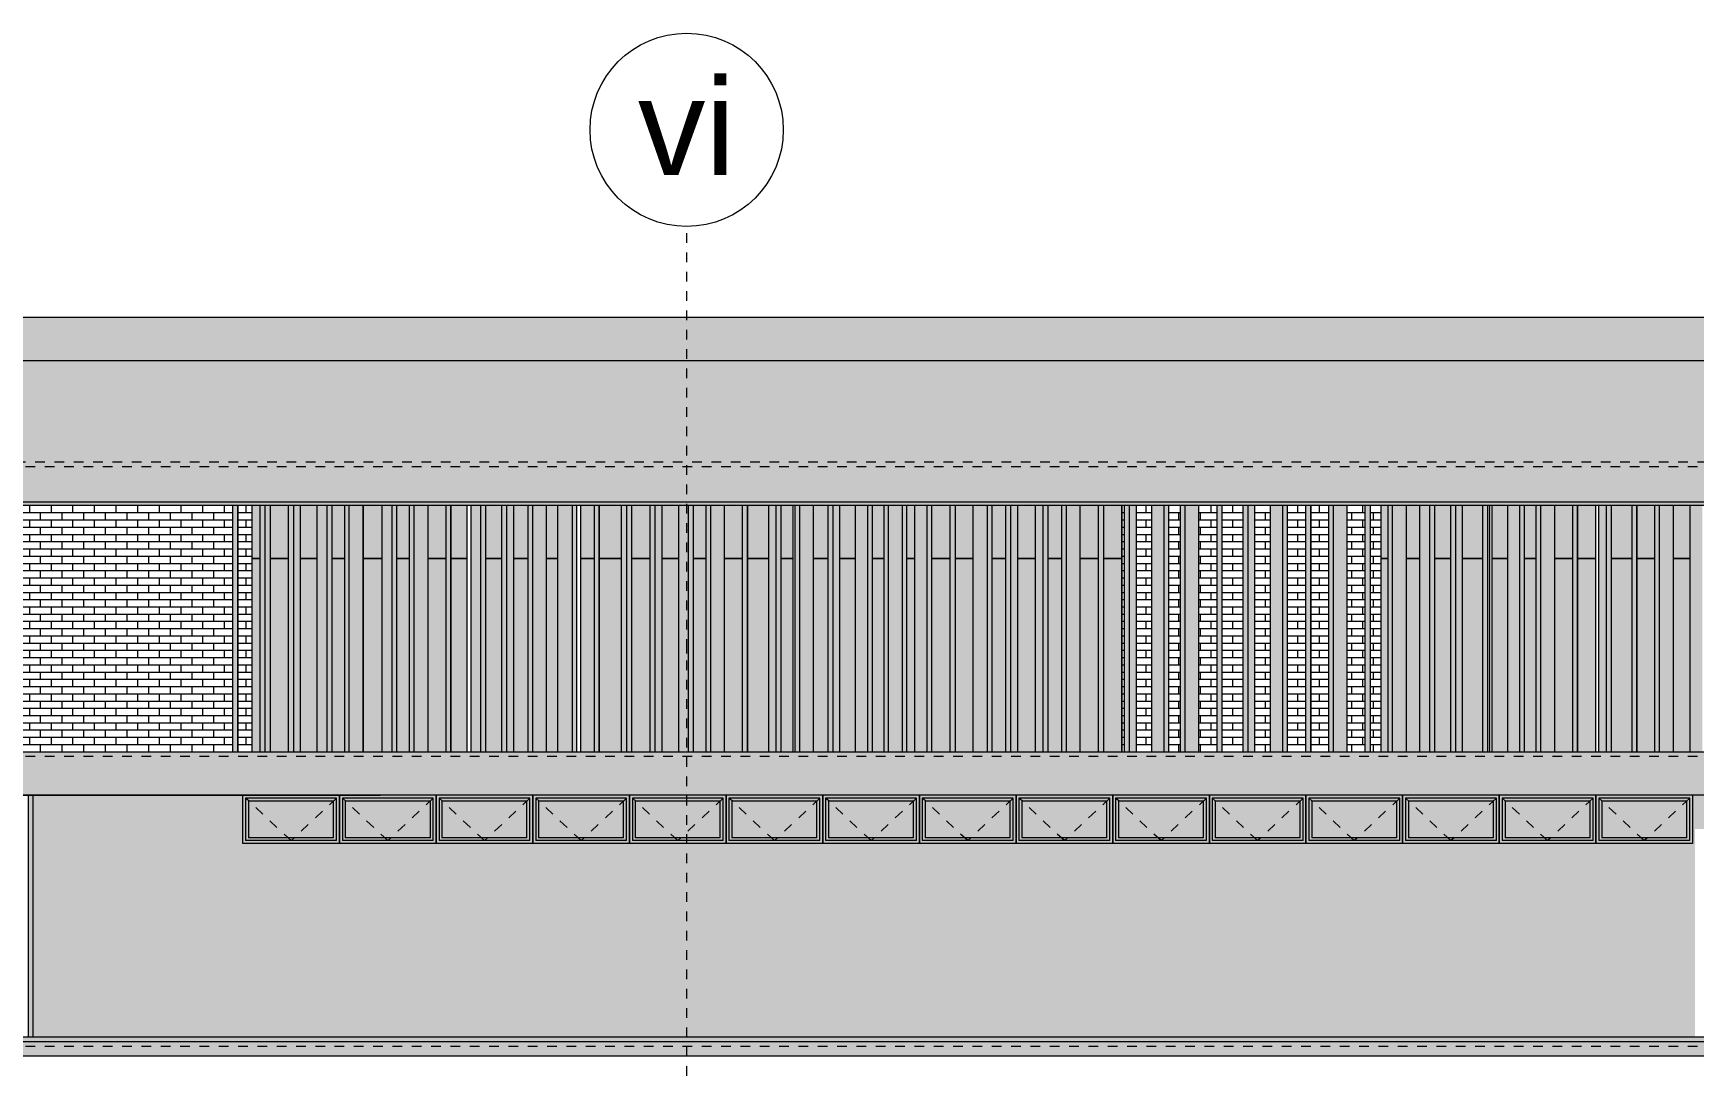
# Model space of a CAD drawing. Header units: metres. Extents: x 40 to 358, y -13 to 19.
# Drawn here: x 230.4 to 247.58, y -2.35 to 8.44 of the extents above; entities that cross this region are included whole.
import ezdxf

# ---------------------------------------------------------------- set-up
doc = ezdxf.new("R2010")
doc.units = ezdxf.units.M
for name, pattern in [('Eje', [0.015, 0.003, -0.003, 0.006, -0.003]), ('LineaDiscontinua-1_5mm', [0.003, 0.0015, -0.0015]), ('LíneaDeRejilla', [0.021, 0.012, -0.003, 0.003, -0.003])]:
    doc.linetypes.add(name, pattern=pattern)
for name, color, linetype, lineweight in [('A-DETL-3', 151, 'Continuous', 5), ('A-MURO', 113, 'Continuous', 9), ('A-MURO-ACHU', 111, 'Continuous', 9), ('A-PISO', 51, 'Continuous', 9), ('A-PISO-ACHU', 8, 'Continuous', 9), ('A-TEXT-NIVL', 51, 'Continuous', 5), ('A-VENT', 1, 'Continuous', 5), ('A-VENT-CORT', 52, 'Continuous', 5), ('A-VENT-CORT-MARC', 51, 'Continuous', 5), ('S-REJI', 1, 'Continuous', 5), ('S-REJI-IDEN', 1, 'Continuous', 5)]:
    doc.layers.add(name, color=color, linetype=linetype, lineweight=lineweight)
doc.styles.add('Arial_1', font='arial.ttf', dxfattribs={"height": 1})
pattern_1 = [(0, (244.26944, 1), (0, 0.075), []), (90, (244.26944, 1), (-0.112, 0.075), [0.075, -0.075])]

# ---------------------------------------------------------------- blocks, each defined once
blk = doc.blocks.new('Panel de sistema - Vidrio-10-1532749-Fachada Occidental-Via local')
at = {"layer": 'A-VENT-CORT'}
h = blk.add_hatch(color=256, dxfattribs=at)
h.paths.add_polyline_path([(-43.381, 1), (-43.3, 1), (-43.3, 3), (-43.381, 3), (-43.381, 2.598)], flags=0)
h.paths.add_polyline_path([(-42.558, 1), (-42.422, 1), (-42.422, 3), (-42.558, 3), (-42.558, 2.598)], flags=0)
h.paths.add_polyline_path([(-42.88, 1), (-42.71, 1), (-42.71, 3), (-42.88, 3), (-42.88, 2.598)], flags=0)
h.paths.add_polyline_path([(-43.195, 1), (-43.002, 1), (-43.002, 3), (-43.195, 3), (-43.195, 2.598)], flags=0)
for p, q in [((-43.3, 3), (-43.381, 3)), ((-43.002, 3), (-43.195, 3)), ((-42.71, 3), (-42.88, 3)), ((-42.422, 3), (-42.558, 3))]:
    blk.add_line(p, q, dxfattribs=at)
blk = doc.blocks.new('Panel de sistema - Vidrio-10-1532750-Fachada Occidental-Via local')
at = {"layer": 'A-VENT-CORT'}
h = blk.add_hatch(color=256, dxfattribs=at)
h.paths.add_polyline_path([(-42.231, 1), (-42.038, 1), (-42.038, 3), (-42.231, 3), (-42.231, 2.598)], flags=0)
h.paths.add_polyline_path([(-41.886, 1), (-41.75, 1), (-41.75, 3), (-41.886, 3), (-41.886, 2.598)], flags=0)
h.paths.add_polyline_path([(-41.56, 1), (-41.373, 1), (-41.373, 3), (-41.56, 3), (-41.56, 2.598)], flags=0)
h.paths.add_polyline_path([(-41.323, 1), (-41.156, 1), (-41.156, 3), (-41.323, 3), (-41.323, 2.598)], flags=0)
for p, q in [((-42.038, 3), (-42.231, 3)), ((-42.231, 3), (-42.231, 1)), ((-41.75, 3), (-41.886, 3)), ((-41.373, 3), (-41.56, 3)), ((-41.156, 3), (-41.323, 3)), ((-41.156, 1), (-41.156, 3))]:
    blk.add_line(p, q, dxfattribs=at)
blk = doc.blocks.new('Panel de sistema - Vidrio-10-V778-Fachada Occidental-Via local')
at = {"layer": 'A-VENT-CORT'}
h = blk.add_hatch(color=256, dxfattribs=at)
h.paths.add_polyline_path([(-40.796, 1), (-40.796, 3), (-40.965, 3), (-40.965, 1)], flags=0)
h.paths.add_polyline_path([(-40.674, 1), (-40.523, 1), (-40.523, 3), (-40.674, 3), (-40.674, 2.598)], flags=0)
h.paths.add_polyline_path([(-40.333, 1), (-40.219, 1), (-40.219, 3), (-40.333, 3), (-40.333, 2.598)], flags=0)
for p, q in [((-40.796, 3), (-40.965, 3)), ((-40.523, 3), (-40.674, 3)), ((-40.219, 3), (-40.333, 3))]:
    blk.add_line(p, q, dxfattribs=at)
blk = doc.blocks.new('Panel de sistema - Vidrio-10-V779-Fachada Occidental-Via local')
at = {"layer": 'A-VENT-CORT'}
h = blk.add_hatch(color=256, dxfattribs=at)
h.paths.add_polyline_path([(-39.981, 1), (-39.84, 1), (-39.84, 3), (-39.981, 3), (-39.981, 2.598)], flags=0)
h.paths.add_polyline_path([(-39.14, 1), (-38.971, 1), (-38.971, 3), (-39.14, 3), (-39.14, 2.598)], flags=0)
h.paths.add_polyline_path([(-39.262, 1), (-39.262, 3), (-39.455, 3), (-39.455, 1)], flags=0)
h.paths.add_polyline_path([(-39.79, 1), (-39.56, 1), (-39.56, 3), (-39.79, 3), (-39.79, 2.598)], flags=0)
for p, q in [((-39.84, 3), (-39.981, 3)), ((-39.981, 3), (-39.981, 1)), ((-39.56, 3), (-39.79, 3)), ((-39.262, 3), (-39.455, 3)), ((-38.971, 3), (-39.14, 3))]:
    blk.add_line(p, q, dxfattribs=at)
blk = doc.blocks.new('Panel de sistema - Vidrio-10-V780-Fachada Occidental-Via local')
at = {"layer": 'A-VENT-CORT'}
h = blk.add_hatch(color=256, dxfattribs=at)
h.paths.add_polyline_path([(-38.818, 1), (-38.683, 1), (-38.683, 3), (-38.818, 3), (-38.818, 2.598)], flags=0)
h.paths.add_polyline_path([(-38.492, 1), (-38.306, 1), (-38.306, 3), (-38.492, 3), (-38.492, 2.598)], flags=0)
h.paths.add_polyline_path([(-38.256, 1), (-38.039, 1), (-38.039, 3), (-38.256, 3), (-38.256, 2.598)], flags=0)
h.paths.add_polyline_path([(-37.909, 1), (-37.781, 1), (-37.781, 3), (-37.909, 3), (-37.909, 2.598)], flags=0)
for p, q in [((-38.683, 3), (-38.818, 3)), ((-38.306, 3), (-38.492, 3)), ((-38.039, 3), (-38.256, 3)), ((-37.781, 3), (-37.909, 3)), ((-37.781, 1), (-37.781, 3))]:
    blk.add_line(p, q, dxfattribs=at)
blk = doc.blocks.new('Panel de sistema - Vidrio-10-V781-Fachada Occidental-Via local')
at = {"layer": 'A-VENT-CORT'}
h = blk.add_hatch(color=256, dxfattribs=at)
h.paths.add_polyline_path([(-37.572, 1), (-37.422, 1), (-37.422, 3), (-37.572, 3), (-37.572, 2.598)], flags=0)
h.paths.add_polyline_path([(-37.141, 1), (-37.141, 3), (-37.299, 3), (-37.299, 1)], flags=0)
h.paths.add_polyline_path([(-36.966, 1), (-36.842, 1), (-36.842, 3), (-36.966, 3), (-36.966, 2.598)], flags=0)
for p, q in [((-37.422, 3), (-37.572, 3)), ((-37.141, 3), (-37.299, 3)), ((-36.842, 3), (-36.966, 3))]:
    blk.add_line(p, q, dxfattribs=at)
blk = doc.blocks.new('Panel de sistema - Vidrio-10-V782-Fachada Occidental-Via local')
at = {"layer": 'A-VENT-CORT'}
h = blk.add_hatch(color=256, dxfattribs=at)
h.paths.add_polyline_path([(-36.606, 1), (-36.528, 1), (-36.528, 3), (-36.606, 3), (-36.606, 2.598)], flags=0)
h.paths.add_polyline_path([(-36.352, 1), (-36.16, 1), (-36.16, 3), (-36.352, 3), (-36.352, 2.598)], flags=0)
h.paths.add_polyline_path([(-35.581, 1), (-35.581, 3), (-35.728, 3), (-35.728, 1)], flags=0)
h.paths.add_polyline_path([(-36.106, 1), (-35.925, 1), (-35.925, 3), (-36.106, 3), (-36.106, 2.598)], flags=0)
for p, q in [((-36.528, 3), (-36.606, 3)), ((-36.16, 3), (-36.352, 3)), ((-35.925, 3), (-36.106, 3)), ((-35.581, 3), (-35.728, 3))]:
    blk.add_line(p, q, dxfattribs=at)
blk = doc.blocks.new('Panel de sistema - Vidrio-10-1633376-Fachada Occidental-Via local')
at = {"layer": 'A-VENT-CORT'}
h = blk.add_hatch(color=256, dxfattribs=at)
h.paths.add_polyline_path([(-35.278, 1), (-35.278, 3), (-35.459, 3), (-35.459, 1)], flags=0)
h.paths.add_polyline_path([(-34.573, 1), (-34.381, 1), (-34.381, 3), (-34.573, 3), (-34.573, 2.598)], flags=0)
h.paths.add_polyline_path([(-34.626, 1), (-34.626, 3), (-34.811, 3), (-34.811, 1)], flags=0)
h.paths.add_polyline_path([(-35.148, 1), (-35.001, 1), (-35.001, 3), (-35.148, 3), (-35.148, 2.598)], flags=0)
for p, q in [((-35.278, 3), (-35.459, 3)), ((-35.001, 3), (-35.148, 3)), ((-34.626, 3), (-34.811, 3)), ((-34.381, 3), (-34.573, 3)), ((-34.381, 1), (-34.381, 3))]:
    blk.add_line(p, q, dxfattribs=at)
blk = doc.blocks.new('Panel de sistema - Vidrio-10-1532752-Fachada Occidental-Via local')
at = {"layer": 'A-VENT-CORT'}
h = blk.add_hatch(color=256, dxfattribs=at)
h.paths.add_polyline_path([(-42.88, 3), (-42.71, 3), (-42.71, 3.55), (-42.88, 3.55)], flags=0)
h.paths.add_polyline_path([(-42.422, 3), (-42.422, 3.55), (-42.558, 3.55), (-42.558, 3)], flags=0)
h.paths.add_polyline_path([(-43.3, 3), (-43.3, 3.55), (-43.381, 3.55), (-43.381, 3)], flags=0)
h.paths.add_polyline_path([(-43.195, 3), (-43.002, 3), (-43.002, 3.55), (-43.195, 3.55)], flags=0)
for p, q in [((-43.381, 3), (-43.3, 3)), ((-43.195, 3), (-43.002, 3)), ((-42.88, 3), (-42.71, 3)), ((-42.558, 3), (-42.422, 3))]:
    blk.add_line(p, q, dxfattribs=at)
blk = doc.blocks.new('Panel de sistema - Vidrio-10-1532753-Fachada Occidental-Via local')
at = {"layer": 'A-VENT-CORT'}
h = blk.add_hatch(color=256, dxfattribs=at)
h.paths.add_polyline_path([(-41.56, 3), (-41.373, 3), (-41.373, 3.55), (-41.56, 3.55)], flags=0)
h.paths.add_polyline_path([(-42.038, 3), (-42.038, 3.55), (-42.231, 3.55), (-42.231, 3)], flags=0)
h.paths.add_polyline_path([(-41.156, 3), (-41.156, 3.55), (-41.323, 3.55), (-41.323, 3)], flags=0)
h.paths.add_polyline_path([(-41.886, 3), (-41.75, 3), (-41.75, 3.55), (-41.886, 3.55)], flags=0)
for p, q in [((-42.231, 3.55), (-42.231, 3)), ((-41.156, 3), (-41.156, 3.55)), ((-42.231, 3), (-42.038, 3)), ((-41.886, 3), (-41.75, 3)), ((-41.56, 3), (-41.373, 3)), ((-41.323, 3), (-41.156, 3))]:
    blk.add_line(p, q, dxfattribs=at)
blk = doc.blocks.new('Panel de sistema - Vidrio-10-V783-Fachada Occidental-Via local')
at = {"layer": 'A-VENT-CORT'}
h = blk.add_hatch(color=256, dxfattribs=at)
h.paths.add_polyline_path([(-40.674, 3), (-40.523, 3), (-40.523, 3.55), (-40.674, 3.55)], flags=0)
h.paths.add_polyline_path([(-40.796, 3), (-40.796, 3.55), (-40.965, 3.55), (-40.965, 3)], flags=0)
h.paths.add_polyline_path([(-40.219, 3), (-40.219, 3.55), (-40.333, 3.55), (-40.333, 3)], flags=0)
for p, q in [((-40.965, 3), (-40.796, 3)), ((-40.674, 3), (-40.523, 3)), ((-40.333, 3), (-40.219, 3))]:
    blk.add_line(p, q, dxfattribs=at)
blk = doc.blocks.new('Panel de sistema - Vidrio-10-V784-Fachada Occidental-Via local')
at = {"layer": 'A-VENT-CORT'}
h = blk.add_hatch(color=256, dxfattribs=at)
h.paths.add_polyline_path([(-39.981, 3), (-39.84, 3), (-39.84, 3.55), (-39.981, 3.55)], flags=0)
h.paths.add_polyline_path([(-39.79, 3), (-39.56, 3), (-39.56, 3.55), (-39.79, 3.55)], flags=0)
h.paths.add_polyline_path([(-38.971, 3), (-38.971, 3.55), (-39.14, 3.55), (-39.14, 3)], flags=0)
h.paths.add_polyline_path([(-39.262, 3), (-39.262, 3.55), (-39.455, 3.55), (-39.455, 3)], flags=0)
for p, q in [((-39.981, 3.55), (-39.981, 3)), ((-39.981, 3), (-39.84, 3)), ((-39.79, 3), (-39.56, 3)), ((-39.455, 3), (-39.262, 3)), ((-39.14, 3), (-38.971, 3))]:
    blk.add_line(p, q, dxfattribs=at)
blk = doc.blocks.new('Panel de sistema - Vidrio-10-V785-Fachada Occidental-Via local')
at = {"layer": 'A-VENT-CORT'}
h = blk.add_hatch(color=256, dxfattribs=at)
h.paths.add_polyline_path([(-38.818, 3), (-38.683, 3), (-38.683, 3.55), (-38.818, 3.55)], flags=0)
h.paths.add_polyline_path([(-38.492, 3), (-38.306, 3), (-38.306, 3.55), (-38.492, 3.55)], flags=0)
h.paths.add_polyline_path([(-37.781, 3), (-37.781, 3.55), (-37.909, 3.55), (-37.909, 3)], flags=0)
h.paths.add_polyline_path([(-38.256, 3), (-38.039, 3), (-38.039, 3.55), (-38.256, 3.55)], flags=0)
for p, q in [((-37.781, 3), (-37.781, 3.55)), ((-38.818, 3), (-38.683, 3)), ((-38.492, 3), (-38.306, 3)), ((-38.256, 3), (-38.039, 3)), ((-37.909, 3), (-37.781, 3))]:
    blk.add_line(p, q, dxfattribs=at)
blk = doc.blocks.new('Panel de sistema - Vidrio-10-V786-Fachada Occidental-Via local')
at = {"layer": 'A-VENT-CORT'}
h = blk.add_hatch(color=256, dxfattribs=at)
h.paths.add_polyline_path([(-37.141, 3), (-37.141, 3.55), (-37.299, 3.55), (-37.299, 3)], flags=0)
h.paths.add_polyline_path([(-36.842, 3), (-36.842, 3.55), (-36.966, 3.55), (-36.966, 3)], flags=0)
h.paths.add_polyline_path([(-37.422, 3), (-37.422, 3.55), (-37.572, 3.55), (-37.572, 3)], flags=0)
for p, q in [((-37.572, 3), (-37.422, 3)), ((-37.299, 3), (-37.141, 3)), ((-36.966, 3), (-36.842, 3))]:
    blk.add_line(p, q, dxfattribs=at)
blk = doc.blocks.new('Panel de sistema - Vidrio-10-V787-Fachada Occidental-Via local')
at = {"layer": 'A-VENT-CORT'}
h = blk.add_hatch(color=256, dxfattribs=at)
h.paths.add_polyline_path([(-35.581, 3), (-35.581, 3.55), (-35.728, 3.55), (-35.728, 3)], flags=0)
h.paths.add_polyline_path([(-36.606, 3), (-36.528, 3), (-36.528, 3.55), (-36.606, 3.55)], flags=0)
h.paths.add_polyline_path([(-36.352, 3), (-36.16, 3), (-36.16, 3.55), (-36.352, 3.55)], flags=0)
h.paths.add_polyline_path([(-36.106, 3), (-35.925, 3), (-35.925, 3.55), (-36.106, 3.55)], flags=0)
for p, q in [((-36.606, 3), (-36.528, 3)), ((-36.352, 3), (-36.16, 3)), ((-36.106, 3), (-35.925, 3)), ((-35.728, 3), (-35.581, 3))]:
    blk.add_line(p, q, dxfattribs=at)
blk = doc.blocks.new('Panel de sistema - Vidrio-10-1633377-Fachada Occidental-Via local')
at = {"layer": 'A-VENT-CORT'}
h = blk.add_hatch(color=256, dxfattribs=at)
h.paths.add_polyline_path([(-35.278, 3), (-35.278, 3.55), (-35.459, 3.55), (-35.459, 3)], flags=0)
h.paths.add_polyline_path([(-35.148, 3), (-35.001, 3), (-35.001, 3.55), (-35.148, 3.55)], flags=0)
h.paths.add_polyline_path([(-34.381, 3), (-34.381, 3.55), (-34.573, 3.55), (-34.573, 3)], flags=0)
h.paths.add_polyline_path([(-34.626, 3), (-34.626, 3.55), (-34.811, 3.55), (-34.811, 3)], flags=0)
for p, q in [((-34.381, 3), (-34.381, 3.55)), ((-35.459, 3), (-35.278, 3)), ((-35.148, 3), (-35.001, 3)), ((-34.811, 3), (-34.626, 3)), ((-34.573, 3), (-34.381, 3))]:
    blk.add_line(p, q, dxfattribs=at)
blk = doc.blocks.new('Montante rectangular - 50x150-1351317-Fachada Occidental-Via local')
at = {"layer": 'A-VENT-CORT-MARC'}
blk.add_hatch(color=256, dxfattribs=at).paths.add_polyline_path([(-36.606, 3), (-36.606, 3.55), (-36.652, 3.55), (-36.652, 3)], flags=0)
blk.add_line((-36.606, 3), (-36.606, 3.55), dxfattribs=at)
blk = doc.blocks.new('Montante rectangular - 50x150-1351318-Fachada Occidental-Via local')
at = {"layer": 'A-VENT-CORT-MARC'}
blk.add_hatch(color=256, dxfattribs=at).paths.add_polyline_path([(-36.606, 1), (-36.606, 3), (-36.652, 3), (-36.652, 1)], flags=0)
blk.add_line((-36.606, 1), (-36.606, 3), dxfattribs=at)
blk = doc.blocks.new('Montante rectangular - 50x150-1633851-Fachada Occidental-Via local')
at = {"layer": 'A-VENT-CORT-MARC'}
blk.add_hatch(color=256, dxfattribs=at).paths.add_polyline_path([(-45.645, -1.95), (-45.645, 0), (-45.695, 0), (-45.695, -1.95)], flags=0)
for p, q in [((-45.695, -1.95), (-45.695, 0)), ((-45.645, -1.95), (-45.645, 0))]:
    blk.add_line(p, q, dxfattribs=at)
blk = doc.blocks.new('Montante rectangular - 50x150-1633852-Fachada Occidental-Via local')
at = {"layer": 'A-VENT-CORT-MARC'}
blk.add_hatch(color=256, dxfattribs=at).paths.add_polyline_path([(-45.645, 0), (-45.645, 0.55), (-45.695, 0.55), (-45.695, 0)], flags=0)
for p, q in [((-45.695, 0), (-45.695, 0.55)), ((-45.645, 0), (-45.645, 0.55))]:
    blk.add_line(p, q, dxfattribs=at)
blk = doc.blocks.new('muro inclinado1 - muro inclinado-1370344-Fachada Occidental-Via local')
at = {"layer": 'A-MURO'}
blk.add_hatch(color=256, dxfattribs=at).paths.add_polyline_path([(-27.22, 3.582), (-27.032, 3.582), (-27.032, 5.05), (-78.528, 5.05), (-78.528, 3.582), (-29.685, 3.582)], flags=0)
for p, q in [((-78.528, 5.05), (-27.032, 5.05)), ((-27.032, 3.582), (-78.528, 3.582))]:
    blk.add_line(p, q, dxfattribs=at)
blk = doc.blocks.new('Panel de sistema - Vidrio-10-V804-Fachada Occidental-Via local')
at = {"layer": 'A-VENT-CORT'}
h = blk.add_hatch(color=256, dxfattribs=at)
h.paths.add_polyline_path([(-31.702, 1), (-31.627, 1), (-31.627, 3), (-31.702, 3), (-31.702, 2.598)], flags=0)
h.paths.add_polyline_path([(-31.437, 1), (-31.301, 1), (-31.301, 3), (-31.437, 3), (-31.437, 2.598)], flags=0)
h.paths.add_polyline_path([(-30.979, 1), (-30.979, 3), (-31.148, 3), (-31.148, 1)], flags=0)
h.paths.add_polyline_path([(-30.857, 1), (-30.648, 1), (-30.648, 3), (-30.857, 3), (-30.857, 2.598)], flags=0)
for p, q in [((-31.627, 3), (-31.702, 3)), ((-31.301, 3), (-31.437, 3)), ((-30.979, 3), (-31.148, 3)), ((-30.648, 3), (-30.857, 3))]:
    blk.add_line(p, q, dxfattribs=at)
blk = doc.blocks.new('Panel de sistema - Vidrio-10-V805-Fachada Occidental-Via local')
at = {"layer": 'A-VENT-CORT'}
h = blk.add_hatch(color=256, dxfattribs=at)
h.paths.add_polyline_path([(-30.552, 1), (-30.392, 1), (-30.392, 3), (-30.552, 3), (-30.552, 2.598)], flags=0)
h.paths.add_polyline_path([(-30.217, 1), (-30.093, 1), (-30.093, 3), (-30.217, 3), (-30.217, 2.598)], flags=0)
h.paths.add_polyline_path([(-29.903, 1), (-29.716, 1), (-29.716, 3), (-29.903, 3), (-29.903, 2.598)], flags=0)
h.paths.add_polyline_path([(-29.666, 1), (-29.477, 1), (-29.477, 3), (-29.666, 3), (-29.666, 2.598)], flags=0)
for p, q in [((-30.392, 3), (-30.552, 3)), ((-30.552, 3), (-30.552, 1)), ((-30.093, 3), (-30.217, 3)), ((-29.716, 3), (-29.903, 3)), ((-29.477, 3), (-29.666, 3)), ((-29.477, 1), (-29.477, 3))]:
    blk.add_line(p, q, dxfattribs=at)
blk = doc.blocks.new('Panel de sistema - Vidrio-10-V806-Fachada Occidental-Via local')
at = {"layer": 'A-VENT-CORT'}
h = blk.add_hatch(color=256, dxfattribs=at)
h.paths.add_polyline_path([(-29.32, 1), (-29.103, 1), (-29.103, 3), (-29.32, 3), (-29.32, 2.598)], flags=0)
h.paths.add_polyline_path([(-28.676, 1), (-28.506, 1), (-28.506, 3), (-28.676, 3), (-28.676, 2.598)], flags=0)
h.paths.add_polyline_path([(-28.866, 1), (-28.866, 3), (-29.052, 3), (-29.052, 1)], flags=0)
for p, q in [((-29.103, 3), (-29.32, 3)), ((-28.866, 3), (-29.053, 3)), ((-28.506, 3), (-28.676, 3))]:
    blk.add_line(p, q, dxfattribs=at)
blk = doc.blocks.new('Panel de sistema - Vidrio-10-V808-Fachada Occidental-Via local')
at = {"layer": 'A-VENT-CORT'}
h = blk.add_hatch(color=256, dxfattribs=at)
h.paths.add_polyline_path([(-30.979, 3), (-30.979, 3.55), (-31.148, 3.55), (-31.148, 3)], flags=0)
h.paths.add_polyline_path([(-30.648, 3), (-30.648, 3.55), (-30.857, 3.55), (-30.857, 3)], flags=0)
h.paths.add_polyline_path([(-31.627, 3), (-31.627, 3.55), (-31.702, 3.55), (-31.702, 3)], flags=0)
h.paths.add_polyline_path([(-31.437, 3), (-31.301, 3), (-31.301, 3.55), (-31.437, 3.55)], flags=0)
for p, q in [((-31.702, 3), (-31.627, 3)), ((-31.437, 3), (-31.301, 3)), ((-31.148, 3), (-30.979, 3)), ((-30.857, 3), (-30.648, 3))]:
    blk.add_line(p, q, dxfattribs=at)
blk = doc.blocks.new('Panel de sistema - Vidrio-10-V809-Fachada Occidental-Via local')
at = {"layer": 'A-VENT-CORT'}
h = blk.add_hatch(color=256, dxfattribs=at)
h.paths.add_polyline_path([(-29.666, 3), (-29.477, 3), (-29.477, 3.55), (-29.666, 3.55)], flags=0)
h.paths.add_polyline_path([(-30.392, 3), (-30.392, 3.55), (-30.552, 3.55), (-30.552, 3)], flags=0)
h.paths.add_polyline_path([(-30.217, 3), (-30.093, 3), (-30.093, 3.55), (-30.217, 3.55)], flags=0)
h.paths.add_polyline_path([(-29.903, 3), (-29.716, 3), (-29.716, 3.55), (-29.903, 3.55)], flags=0)
for p, q in [((-30.552, 3.55), (-30.552, 3)), ((-29.477, 3), (-29.477, 3.55)), ((-30.552, 3), (-30.392, 3)), ((-30.217, 3), (-30.093, 3)), ((-29.903, 3), (-29.716, 3)), ((-29.666, 3), (-29.477, 3))]:
    blk.add_line(p, q, dxfattribs=at)
blk = doc.blocks.new('Panel de sistema - Vidrio-10-V810-Fachada Occidental-Via local')
at = {"layer": 'A-VENT-CORT'}
h = blk.add_hatch(color=256, dxfattribs=at)
h.paths.add_polyline_path([(-29.32, 3), (-29.103, 3), (-29.103, 3.55), (-29.32, 3.55)], flags=0)
h.paths.add_polyline_path([(-29.052, 3), (-28.866, 3), (-28.866, 3.55), (-29.052, 3.55)], flags=0)
h.paths.add_polyline_path([(-28.506, 3), (-28.506, 3.55), (-28.676, 3.55), (-28.676, 3)], flags=0)
for p, q in [((-29.32, 3), (-29.103, 3)), ((-29.053, 3), (-28.866, 3)), ((-28.676, 3), (-28.506, 3))]:
    blk.add_line(p, q, dxfattribs=at)
blk = doc.blocks.new('Ventana-1Cuerpo-Proyectante - 1000x500-1741206-Fachada Occidental-Via local')
at = {"layer": 'A-VENT'}
h = blk.add_hatch(color=256, dxfattribs=at)
h.paths.add_polyline_path([(-23.582, 0.05), (-22.582, 0.05), (-22.582, 0.55), (-23.582, 0.55), (-23.582, 0.195)], flags=0)
h.paths.add_polyline_path([(-23.521, 0.08), (-23.552, 0.08), (-23.552, 0.52), (-22.612, 0.52), (-22.612, 0.08)], flags=0)
h = blk.add_hatch(color=256, dxfattribs=at)
h.paths.add_polyline_path([(-23.521, 0.08), (-22.612, 0.08), (-22.612, 0.52), (-23.552, 0.52), (-23.552, 0.08)], flags=0)
h.paths.add_polyline_path([(-23.521, 0.11), (-23.522, 0.11), (-23.521, 0.49), (-22.642, 0.49), (-22.642, 0.11)], flags=0)
blk.add_hatch(color=256, dxfattribs=at).paths.add_polyline_path([(-22.642, 0.11), (-22.642, 0.49), (-23.522, 0.49), (-23.521, 0.11), (-23.022, 0.11)], flags=0)
for p, q in [((-23.582, 0.05), (-23.582, 0.55)), ((-23.552, 0.52), (-23.552, 0.08)), ((-22.612, 0.52), (-23.552, 0.52)), ((-22.612, 0.08), (-22.612, 0.52)), ((-23.522, 0.49), (-23.522, 0.11)), ((-22.642, 0.49), (-23.522, 0.49)), ((-22.642, 0.11), (-22.642, 0.49)), ((-22.612, 0.08), (-23.552, 0.08)), ((-22.642, 0.11), (-23.522, 0.11))]:
    blk.add_line(p, q, dxfattribs=at)
at = {"layer": 'A-VENT', "linetype": 'LineaDiscontinua-1_5mm'}
for p, q in [((-23.082, 0.08), (-23.552, 0.52)), ((-22.612, 0.52), (-23.082, 0.08))]:
    blk.add_line(p, q, dxfattribs=at)
blk = doc.blocks.new('Ventana-1Cuerpo-Proyectante - 1000x500-V824-Fachada Occidental-Via local')
at = {"layer": 'A-VENT'}
h = blk.add_hatch(color=256, dxfattribs=at)
h.paths.add_polyline_path([(-24.582, 0.05), (-23.582, 0.05), (-23.582, 0.55), (-24.582, 0.55), (-24.582, 0.195)], flags=0)
h.paths.add_polyline_path([(-23.612, 0.08), (-24.552, 0.08), (-24.552, 0.52), (-23.612, 0.52), (-23.612, 0.195)], flags=0)
h = blk.add_hatch(color=256, dxfattribs=at)
h.paths.add_polyline_path([(-23.642, 0.11), (-24.522, 0.11), (-24.522, 0.49), (-23.642, 0.49), (-23.642, 0.195)], flags=0)
h.paths.add_polyline_path([(-24.052, 0.08), (-23.612, 0.08), (-23.612, 0.52), (-24.552, 0.52), (-24.552, 0.08)], flags=0)
blk.add_hatch(color=256, dxfattribs=at).paths.add_polyline_path([(-24.022, 0.11), (-23.642, 0.11), (-23.642, 0.49), (-24.522, 0.49), (-24.522, 0.11)], flags=0)
for p, q in [((-24.582, 0.05), (-24.582, 0.55)), ((-24.552, 0.52), (-24.552, 0.08)), ((-23.612, 0.52), (-24.552, 0.52)), ((-23.612, 0.08), (-23.612, 0.52)), ((-23.582, 0.55), (-23.582, 0.05)), ((-24.522, 0.49), (-24.522, 0.11)), ((-23.642, 0.49), (-24.522, 0.49)), ((-23.642, 0.11), (-23.642, 0.49)), ((-23.612, 0.08), (-24.552, 0.08)), ((-23.642, 0.11), (-24.522, 0.11))]:
    blk.add_line(p, q, dxfattribs=at)
at = {"layer": 'A-VENT', "linetype": 'LineaDiscontinua-1_5mm'}
for p, q in [((-24.082, 0.08), (-24.552, 0.52)), ((-23.612, 0.52), (-24.082, 0.08))]:
    blk.add_line(p, q, dxfattribs=at)
blk = doc.blocks.new('Ventana-1Cuerpo-Proyectante - 1000x500-V826-Fachada Occidental-Via local')
at = {"layer": 'A-VENT'}
h = blk.add_hatch(color=256, dxfattribs=at)
h.paths.add_polyline_path([(-42.477, 0.05), (-42.477, 0.55), (-43.477, 0.55), (-43.477, 0.05)], flags=0)
h.paths.add_polyline_path([(-43.447, 0.08), (-43.447, 0.52), (-42.507, 0.52), (-42.507, 0.08)], flags=0)
h = blk.add_hatch(color=256, dxfattribs=at)
h.paths.add_polyline_path([(-42.537, 0.11), (-43.417, 0.11), (-43.417, 0.49), (-42.537, 0.49)], flags=0)
h.paths.add_polyline_path([(-42.947, 0.08), (-42.507, 0.08), (-42.507, 0.52), (-43.447, 0.52), (-43.447, 0.08)], flags=0)
blk.add_hatch(color=256, dxfattribs=at).paths.add_polyline_path([(-43.037, 0.11), (-42.537, 0.11), (-42.537, 0.49), (-43.417, 0.49), (-43.417, 0.11)], flags=0)
at = {"layer": 'A-VENT', "linetype": 'LineaDiscontinua-1_5mm'}
for p, q in [((-42.977, 0.08), (-43.447, 0.52)), ((-42.507, 0.52), (-42.977, 0.08))]:
    blk.add_line(p, q, dxfattribs=at)
at = {"layer": 'A-VENT'}
for p, q in [((-43.447, 0.52), (-43.447, 0.08)), ((-42.507, 0.52), (-43.447, 0.52)), ((-42.507, 0.08), (-42.507, 0.52)), ((-42.477, 0.55), (-42.477, 0.05)), ((-43.417, 0.49), (-43.417, 0.11)), ((-42.537, 0.49), (-43.417, 0.49)), ((-42.537, 0.11), (-42.537, 0.49)), ((-42.507, 0.08), (-43.447, 0.08)), ((-42.537, 0.11), (-43.417, 0.11))]:
    blk.add_line(p, q, dxfattribs=at)
blk = doc.blocks.new('Grid - 4mm-563819-Fachada Occidental-Via local')
at = {"layer": 'S-REJI-IDEN'}
blk.add_circle((-38.884, 7.438), 1, dxfattribs=at)

msp = doc.modelspace()

# ---------------------------------------------------------------- hatches: boundary and pattern name
at = {"layer": 'A-MURO-ACHU', "lineweight": 5}
h = msp.add_hatch(dxfattribs=at)
h.set_pattern_fill('FP_11', color=256, style=0, pattern_type=2)
h.set_pattern_definition([(0, (227.34044, 1), (0, 0.075), []), (90, (227.34044, 1), (-0.112, 0.075), [0.075, -0.075])])
h.paths.add_polyline_path([(232.666, 1), (232.666, 3.55), (232.517, 3.55), (232.517, 1)], flags=0)
h.paths.add_polyline_path([(229.102, 1), (232.467, 1), (232.467, 3.55), (227.281, 3.55), (227.281, 1)], flags=0)
at = {"layer": 'A-MURO-ACHU'}
for points in [[(232.467, 1), (232.517, 1), (232.517, 3.55), (232.467, 3.55), (232.467, 2.598)], [(232.746, 1), (232.802, 1), (232.802, 3.55), (232.746, 3.55), (232.746, 2.598)], [(232.851, 1), (232.851, 3.55), (232.802, 3.55), (232.802, 1)], [(233.044, 1), (233.093, 1), (233.093, 3.55), (233.044, 3.55), (233.044, 2.598)], [(233.167, 1), (233.167, 3.55), (233.093, 3.55), (233.093, 1)], [(233.336, 1), (233.442, 1), (233.442, 3.55), (233.336, 3.55), (233.336, 2.598)], [(233.442, 1), (233.489, 1), (233.489, 3.55), (233.442, 3.55), (233.442, 2.598)], [(233.624, 1), (233.668, 1), (233.668, 3.55), (233.624, 3.55), (233.624, 2.598)], [(233.668, 1), (233.814, 1), (233.814, 3.55), (233.668, 3.55), (233.668, 2.598)], [(234.114, 1), (234.114, 3.55), (234.008, 3.55), (234.008, 1), (234.033, 1)], [(234.161, 1), (234.161, 3.55), (234.114, 3.55), (234.114, 1)], [(234.34, 1), (234.34, 3.55), (234.296, 3.55), (234.296, 1)], [(234.486, 1), (234.486, 3.55), (234.34, 3.55), (234.34, 1)], [(234.723, 1), (234.723, 3.55), (234.673, 3.55), (234.673, 1)], [(235.034, 1), (235.034, 3.55), (234.928, 3.55), (234.928, 1)], [(235.081, 1), (235.081, 3.55), (235.034, 3.55), (235.034, 1)], [(235.299, 1), (235.299, 3.55), (235.25, 3.55), (235.25, 1)], [(235.373, 1), (235.373, 3.55), (235.299, 3.55), (235.299, 1)], [(235.567, 1), (235.567, 3.55), (235.523, 3.55), (235.523, 1)], [(235.713, 1), (235.713, 3.55), (235.567, 3.55), (235.567, 1)], [(235.98, 1), (235.98, 3.55), (235.827, 3.55), (235.827, 1)], [(236.023, 1), (236.023, 3.55), (235.98, 3.55), (235.98, 1)], [(236.257, 1), (236.257, 3.55), (236.207, 3.55), (236.207, 1)], [(236.542, 1), (236.542, 3.55), (236.486, 3.55), (236.486, 1), (236.499, 1)], [(236.591, 1), (236.591, 3.55), (236.542, 3.55), (236.542, 1)], [(236.833, 1), (236.833, 3.55), (236.784, 3.55), (236.784, 1)], [(236.907, 1), (236.907, 3.55), (236.833, 3.55), (236.833, 1)], [(237.182, 1), (237.182, 3.55), (237.076, 3.55), (237.076, 1)], [(237.229, 1), (237.229, 3.55), (237.182, 3.55), (237.182, 1)], [(237.407, 1), (237.407, 3.55), (237.364, 3.55), (237.364, 1)], [(237.554, 1), (237.554, 3.55), (237.407, 3.55), (237.407, 1)], [(237.791, 1), (237.791, 3.55), (237.741, 3.55), (237.741, 1)], [(238.089, 1), (238.089, 3.55), (238.008, 3.55), (238.008, 1)], [(238.137, 1), (238.137, 3.55), (238.089, 3.55), (238.089, 1)], [(238.328, 1), (238.328, 3.55), (238.284, 3.55), (238.284, 1)], [(238.474, 1), (238.474, 3.55), (238.328, 3.55), (238.328, 1)], [(238.673, 1), (238.673, 3.55), (238.625, 3.55), (238.625, 1)], [(238.747, 1), (238.747, 3.55), (238.673, 3.55), (238.673, 1)], [(239.035, 1), (239.035, 3.55), (238.905, 3.55), (238.905, 1), (238.964, 1)], [(239.08, 1), (239.08, 3.55), (239.035, 3.55), (239.035, 1)], [(239.248, 1), (239.248, 3.55), (239.204, 3.55), (239.204, 1)], [(239.395, 1), (239.395, 3.55), (239.248, 3.55), (239.248, 1)], [(239.649, 1), (239.649, 3.55), (239.519, 3.55), (239.519, 1)], [(239.694, 1), (239.694, 3.55), (239.649, 3.55), (239.649, 1)], [(239.89, 1), (239.89, 3.55), (239.886, 3.55), (239.886, 1)], [(239.94, 1), (239.94, 3.55), (239.89, 3.55), (239.89, 1)], [(240.275, 1), (240.275, 3.55), (240.122, 3.55), (240.122, 1)], [(240.318, 1), (240.318, 3.55), (240.275, 3.55), (240.275, 1)], [(240.514, 1), (240.514, 3.55), (240.465, 3.55), (240.465, 1)], [(240.588, 1), (240.588, 3.55), (240.514, 3.55), (240.514, 1)], [(240.85, 1), (240.85, 3.55), (240.769, 3.55), (240.769, 1)], [(240.898, 1), (240.898, 3.55), (240.85, 3.55), (240.85, 1)], [(241.089, 1), (241.089, 3.55), (241.045, 3.55), (241.045, 1)], [(241.235, 1), (241.235, 3.55), (241.089, 3.55), (241.089, 1)], [(241.424, 1), (241.424, 3.55), (241.42, 3.55), (241.42, 1)], [(241.474, 1), (241.474, 3.55), (241.424, 3.55), (241.424, 1), (241.43, 1)], [(241.741, 1), (241.741, 3.55), (241.693, 3.55), (241.693, 1)], [(241.815, 1), (241.815, 3.55), (241.741, 3.55), (241.741, 1)], [(242.103, 1), (242.103, 3.55), (241.973, 3.55), (241.973, 1)], [(242.148, 1), (242.148, 3.55), (242.103, 3.55), (242.103, 1)], [(242.316, 1), (242.316, 3.55), (242.272, 3.55), (242.272, 1)], [(242.463, 1), (242.463, 3.55), (242.316, 3.55), (242.316, 1)], [(242.651, 1), (242.651, 3.55), (242.647, 3.55), (242.647, 1)], [(242.701, 1), (242.701, 3.55), (242.651, 3.55), (242.651, 1)], [(242.968, 1), (242.968, 3.55), (242.92, 3.55), (242.92, 1)], [(243.042, 1), (243.042, 3.55), (242.968, 3.55), (242.968, 1)], [(243.33, 1), (243.33, 3.55), (243.2, 3.55), (243.2, 1)], [(243.375, 1), (243.375, 3.55), (243.33, 3.55), (243.33, 1)], [(243.619, 1), (243.619, 3.55), (243.569, 3.55), (243.569, 1)], [(243.85, 1), (243.85, 3.55), (243.806, 3.55), (243.806, 1)], [(243.996, 1), (243.996, 3.55), (243.85, 3.55), (243.85, 1), (243.896, 1)], [(244.233, 1), (244.233, 3.55), (244.183, 3.55), (244.183, 1)], [(244.463, 1), (244.463, 3.55), (244.42, 3.55), (244.42, 1)], [(244.61, 1), (244.61, 3.55), (244.463, 3.55), (244.463, 1)], [(244.851, 1), (244.851, 3.55), (244.745, 3.55), (244.745, 1)], [(244.898, 1), (244.898, 3.55), (244.851, 3.55), (244.851, 1)], [(245.116, 1), (245.116, 3.55), (245.067, 3.55), (245.067, 1)], [(245.19, 1), (245.19, 3.55), (245.116, 3.55), (245.116, 1)], [(245.449, 1), (245.449, 3.55), (245.399, 3.55), (245.399, 1)], [(245.471, 1), (245.471, 3.55), (245.449, 3.55), (245.449, 1)], [(245.784, 1), (245.784, 3.55), (245.654, 3.55), (245.654, 1)], [(245.829, 1), (245.829, 3.55), (245.784, 3.55), (245.784, 1)], [(245.997, 1), (245.997, 3.55), (245.953, 3.55), (245.953, 1)], [(246.144, 1), (246.144, 3.55), (245.997, 3.55), (245.997, 1)], [(246.38, 1), (246.38, 3.55), (246.33, 3.55), (246.33, 1), (246.361, 1)], [(246.679, 1), (246.679, 3.55), (246.597, 3.55), (246.597, 1)], [(246.727, 1), (246.727, 3.55), (246.679, 3.55), (246.679, 1)], [(246.994, 1), (246.994, 3.55), (246.944, 3.55), (246.944, 1)], [(247.224, 1), (247.224, 3.55), (247.181, 3.55), (247.181, 1)], [(247.371, 1), (247.371, 3.55), (247.224, 3.55), (247.224, 1)], [(247.54, 1), (247.671, 1), (247.671, 3.55), (247.54, 3.55), (247.54, 2.598)], [(244.345, 1), (244.345, 1), (244.345, 2.598)]]:
    msp.add_hatch(color=256, dxfattribs=at).paths.add_polyline_path(points, flags=0)
at = {"layer": 'A-MURO-ACHU', "lineweight": 5}
h = msp.add_hatch(dxfattribs=at)
h.set_pattern_fill('FP_13', color=256, style=0, pattern_type=2)
h.set_pattern_definition(pattern_1)
h.paths.add_polyline_path([(241.666, 1), (241.693, 1), (241.693, 3.55), (241.666, 3.55), (241.666, 2.598)], flags=0)
h.paths.add_polyline_path([(241.815, 1), (241.973, 1), (241.973, 3.55), (241.815, 3.55), (241.815, 2.598)], flags=0)
h.paths.add_polyline_path([(242.148, 1), (242.272, 1), (242.272, 3.55), (242.148, 3.55), (242.148, 2.598)], flags=0)
h.paths.add_polyline_path([(242.463, 1), (242.647, 1), (242.647, 3.55), (242.463, 3.55), (242.463, 2.598)], flags=0)
h.paths.add_polyline_path([(242.701, 1), (242.92, 1), (242.92, 3.55), (242.701, 3.55), (242.701, 2.598)], flags=0)
h.paths.add_polyline_path([(243.2, 1), (243.2, 3.55), (243.042, 3.55), (243.042, 1)], flags=0)
h.paths.add_polyline_path([(243.375, 1), (243.569, 1), (243.569, 3.55), (243.375, 3.55), (243.375, 2.598)], flags=0)
h.paths.add_polyline_path([(243.619, 1), (243.806, 1), (243.806, 3.55), (243.619, 3.55), (243.619, 2.598)], flags=0)
h.paths.add_polyline_path([(243.996, 1), (244.183, 1), (244.183, 3.55), (243.996, 3.55), (243.996, 2.598)], flags=0)
h = msp.add_hatch(dxfattribs=at)
h.set_pattern_fill('FP_13', color=256, style=0, pattern_type=2)
h.set_pattern_definition(pattern_1)
h.paths.add_polyline_path([(244.345, 1), (244.345, 3.55), (244.233, 3.55), (244.233, 1)], flags=0)
at = {"layer": 'A-MURO-ACHU'}
h = msp.add_hatch(color=256, dxfattribs=at)
h.paths.add_polyline_path([(254.445, -1.95), (254.47, -1.95), (254.47, 0.55), (253.465, 0.55), (253.465, 0.05), (248.495, 0.05), (248.495, -1.95), (253.758, -1.95)], flags=0)
h.paths.add_polyline_path([(243.896, -1.95), (247.595, -1.95), (247.595, 0.2), (248.465, 0.2), (248.465, 0.55), (247.57, 0.55), (247.57, 0.05), (232.57, 0.05), (232.57, 0.55), (230.401, 0.55), (230.401, -1.95), (238.964, -1.95)], flags=0)
at = {"layer": 'A-PISO'}
for points in [[(227.281, 3.55), (249.015, 3.55), (249.015, 3.582), (227.281, 3.582)], [(197.069, 0.55), (249.465, 0.55), (249.465, 1), (197.069, 1), (197.069, 0.996)], [(253.758, -2.15), (257.104, -2.15), (257.104, -2), (215.339, -2), (215.339, -2.15), (251.293, -2.15)], [(215.465, -2), (252.915, -2), (252.915, -1.95), (215.465, -1.95)]]:
    msp.add_hatch(color=256, dxfattribs=at).paths.add_polyline_path(points, flags=0)
at = {"layer": 'A-PISO-ACHU'}
msp.add_hatch(color=256, dxfattribs=at).paths.add_polyline_path([(249.015, 5.05), (249.472, 5.05), (249.47, 5.5), (197.089, 5.5), (197.089, 5.05), (248.827, 5.05)], flags=0)

# ---------------------------------------------------------------- linework, layer by layer
at = {"layer": 'A-DETL-3'}
msp.add_line((219.369, 0.55), (233.995, 0.55), dxfattribs=at)
at = {"layer": 'A-MURO'}
for p, q in [((232.467, 1), (232.467, 3.55)), ((232.517, 1), (232.517, 3.55)), ((232.517, 3.55), (232.517, 1)), ((232.666, 1), (232.666, 3.55)), ((232.746, 3.55), (232.746, 1)), ((232.802, 1), (232.802, 3.55)), ((232.851, 3.55), (232.851, 1)), ((233.044, 1), (233.044, 3.55)), ((233.093, 3.55), (233.093, 1)), ((233.167, 1), (233.167, 3.55)), ((233.336, 3.55), (233.336, 1)), ((233.442, 1), (233.442, 3.55)), ((233.489, 3.55), (233.489, 1)), ((233.624, 1), (233.624, 3.55)), ((233.668, 3.55), (233.668, 1)), ((233.814, 1), (233.814, 3.55)), ((234.008, 3.55), (234.008, 1)), ((234.114, 1), (234.114, 3.55)), ((234.161, 3.55), (234.161, 1)), ((234.296, 1), (234.296, 3.55)), ((234.34, 3.55), (234.34, 1)), ((234.486, 1), (234.486, 3.55)), ((234.673, 1), (234.673, 3.55)), ((234.723, 1), (234.723, 3.55)), ((234.723, 3.55), (234.723, 1)), ((234.928, 3.55), (234.928, 1)), ((235.034, 1), (235.034, 3.55)), ((235.081, 3.55), (235.081, 1)), ((235.25, 1), (235.25, 3.55)), ((235.299, 3.55), (235.299, 1)), ((235.373, 1), (235.373, 3.55)), ((235.523, 1), (235.523, 3.55)), ((235.567, 3.55), (235.567, 1)), ((235.713, 1), (235.713, 3.55)), ((235.827, 3.55), (235.827, 1)), ((235.98, 1), (235.98, 3.55)), ((236.023, 3.55), (236.023, 1)), ((236.207, 1), (236.207, 3.55)), ((236.257, 1), (236.257, 3.55)), ((236.257, 3.55), (236.257, 1)), ((236.486, 3.55), (236.486, 1)), ((236.542, 1), (236.542, 3.55)), ((236.591, 3.55), (236.591, 1)), ((236.784, 1), (236.784, 3.55)), ((236.833, 3.55), (236.833, 1)), ((236.907, 1), (236.907, 3.55)), ((237.076, 3.55), (237.076, 1)), ((237.182, 1), (237.182, 3.55)), ((237.229, 3.55), (237.229, 1)), ((237.364, 1), (237.364, 3.55)), ((237.407, 3.55), (237.407, 1)), ((237.554, 1), (237.554, 3.55)), ((237.741, 1), (237.741, 3.55)), ((237.791, 1), (237.791, 3.55)), ((237.791, 3.55), (237.791, 1)), ((238.008, 3.55), (238.008, 1)), ((238.089, 1), (238.089, 3.55)), ((238.137, 3.55), (238.137, 1)), ((238.284, 1), (238.284, 3.55)), ((238.328, 3.55), (238.328, 1)), ((238.474, 1), (238.474, 3.55)), ((238.625, 1), (238.625, 3.55)), ((238.673, 3.55), (238.673, 1)), ((238.747, 1), (238.747, 3.55)), ((238.905, 3.55), (238.905, 1)), ((239.035, 1), (239.035, 3.55)), ((239.08, 3.55), (239.08, 1)), ((239.204, 1), (239.204, 3.55)), ((239.248, 3.55), (239.248, 1)), ((239.395, 1), (239.395, 3.55)), ((239.519, 3.55), (239.519, 1)), ((239.649, 1), (239.649, 3.55)), ((239.694, 3.55), (239.694, 1)), ((239.886, 3.55), (239.886, 1)), ((239.89, 1), (239.89, 3.55)), ((239.94, 3.55), (239.94, 1)), ((240.122, 3.55), (240.122, 1)), ((240.275, 1), (240.275, 3.55)), ((240.318, 3.55), (240.318, 1)), ((240.465, 1), (240.465, 3.55)), ((240.514, 3.55), (240.514, 1)), ((240.588, 1), (240.588, 3.55)), ((240.769, 3.55), (240.769, 1)), ((240.85, 1), (240.85, 3.55)), ((240.898, 3.55), (240.898, 1)), ((241.045, 1), (241.045, 3.55)), ((241.089, 3.55), (241.089, 1)), ((241.235, 1), (241.235, 3.55)), ((241.42, 3.55), (241.42, 1)), ((241.424, 1), (241.424, 3.55)), ((241.474, 3.55), (241.474, 1)), ((241.666, 3.55), (241.666, 1)), ((241.693, 1), (241.693, 3.55)), ((241.741, 3.55), (241.741, 1)), ((241.815, 1), (241.815, 3.55)), ((241.973, 3.55), (241.973, 1)), ((242.103, 1), (242.103, 3.55)), ((242.148, 3.55), (242.148, 1)), ((242.272, 1), (242.272, 3.55)), ((242.316, 3.55), (242.316, 1)), ((242.463, 1), (242.463, 3.55)), ((242.647, 3.55), (242.647, 1)), ((242.651, 1), (242.651, 3.55)), ((242.701, 3.55), (242.701, 1)), ((242.92, 1), (242.92, 3.55)), ((242.968, 3.55), (242.968, 1)), ((243.042, 1), (243.042, 3.55)), ((243.2, 3.55), (243.2, 1)), ((243.33, 1), (243.33, 3.55)), ((243.375, 3.55), (243.375, 1)), ((243.569, 1), (243.569, 3.55)), ((243.619, 1), (243.619, 3.55)), ((243.619, 3.55), (243.619, 1)), ((243.806, 1), (243.806, 3.55)), ((243.85, 3.55), (243.85, 1)), ((243.996, 1), (243.996, 3.55)), ((244.183, 1), (244.183, 3.55)), ((244.233, 3.55), (244.233, 1)), ((244.345, 3.55), (244.345, 1)), ((244.42, 1), (244.42, 3.55)), ((244.463, 3.55), (244.463, 1)), ((244.61, 1), (244.61, 3.55)), ((244.745, 3.55), (244.745, 1)), ((244.851, 1), (244.851, 3.55)), ((244.898, 3.55), (244.898, 1)), ((245.067, 1), (245.067, 3.55)), ((245.116, 3.55), (245.116, 1)), ((245.19, 1), (245.19, 3.55)), ((245.399, 1), (245.399, 3.55)), ((245.449, 3.55), (245.449, 1)), ((245.471, 1), (245.471, 3.55)), ((245.654, 3.55), (245.654, 1)), ((245.784, 1), (245.784, 3.55)), ((245.829, 3.55), (245.829, 1)), ((245.953, 1), (245.953, 3.55)), ((245.997, 3.55), (245.997, 1)), ((246.144, 1), (246.144, 3.55)), ((246.33, 1), (246.33, 3.55)), ((246.38, 1), (246.38, 3.55)), ((246.38, 3.55), (246.38, 1)), ((246.597, 3.55), (246.597, 1)), ((246.679, 1), (246.679, 3.55)), ((246.727, 3.55), (246.727, 1)), ((246.944, 1), (246.944, 3.55)), ((246.994, 1), (246.994, 3.55)), ((246.994, 3.55), (246.994, 1)), ((247.181, 1), (247.181, 3.55)), ((247.224, 3.55), (247.224, 1)), ((247.371, 1), (247.371, 3.55)), ((247.54, 3.55), (247.54, 1)), ((232.57, 0.05), (232.57, 0.55)), ((247.57, 0.55), (247.57, 0.05)), ((247.57, 0.05), (232.57, 0.05))]:
    msp.add_line(p, q, dxfattribs=at)
at = {"layer": 'A-PISO'}
for p, q in [((197.089, 5.5), (249.472, 5.5)), ((249.015, 3.55), (214.469, 3.55)), ((185.941, 1), (254.47, 1)), ((253.465, 0.55), (185.769, 0.55)), ((179.788, -2), (257.104, -2)), ((184.079, -1.95), (252.915, -1.95)), ((258.69, -2.15), (179.788, -2.15))]:
    msp.add_line(p, q, dxfattribs=at)
at = {"layer": 'A-TEXT-NIVL', "linetype": 'Eje'}
for p, q in [((181.82, 4), (257.02, 4)), ((257.02, 3.95), (181.82, 3.95)), ((178.58, 1), (257.02, 1)), ((257.02, 0.95), (181.82, 0.95)), ((178.58, -2), (257.02, -2)), ((257.02, -2.05), (181.82, -2.05))]:
    msp.add_line(p, q, dxfattribs=at)
at = {"layer": 'S-REJI', "linetype": 'LíneaDeRejilla'}
for p, q in [((237.163, 2.067), (237.163, 6.438)), ((237.163, 2.016), (237.163, 2.067)), ((237.163, -2.355), (237.163, 2.016))]:
    msp.add_line(p, q, dxfattribs=at)

# ---------------------------------------------------------------- block references
at = {"layer": 'A-MURO'}
msp.add_blockref('muro inclinado1 - muro inclinado-1370344-Fachada Occidental-Via local', (276.046, 0), dxfattribs=at)
at = {"layer": 'A-VENT'}
for name, p in [('Ventana-1Cuerpo-Proyectante - 1000x500-V826-Fachada Occidental-Via local', (276.046, 0)), ('Ventana-1Cuerpo-Proyectante - 1000x500-V824-Fachada Occidental-Via local', (258.152, 0)), ('Ventana-1Cuerpo-Proyectante - 1000x500-V824-Fachada Occidental-Via local', (259.152, 0)), ('Ventana-1Cuerpo-Proyectante - 1000x500-V824-Fachada Occidental-Via local', (260.152, 0)), ('Ventana-1Cuerpo-Proyectante - 1000x500-V824-Fachada Occidental-Via local', (261.152, 0)), ('Ventana-1Cuerpo-Proyectante - 1000x500-V824-Fachada Occidental-Via local', (262.152, 0)), ('Ventana-1Cuerpo-Proyectante - 1000x500-V824-Fachada Occidental-Via local', (263.152, 0)), ('Ventana-1Cuerpo-Proyectante - 1000x500-V824-Fachada Occidental-Via local', (264.152, 0)), ('Ventana-1Cuerpo-Proyectante - 1000x500-V824-Fachada Occidental-Via local', (265.152, 0)), ('Ventana-1Cuerpo-Proyectante - 1000x500-V824-Fachada Occidental-Via local', (266.152, 0)), ('Ventana-1Cuerpo-Proyectante - 1000x500-V824-Fachada Occidental-Via local', (267.152, 0)), ('Ventana-1Cuerpo-Proyectante - 1000x500-V824-Fachada Occidental-Via local', (268.152, 0)), ('Ventana-1Cuerpo-Proyectante - 1000x500-V824-Fachada Occidental-Via local', (269.152, 0)), ('Ventana-1Cuerpo-Proyectante - 1000x500-V824-Fachada Occidental-Via local', (270.152, 0)), ('Ventana-1Cuerpo-Proyectante - 1000x500-1741206-Fachada Occidental-Via local', (270.152, 0))]:
    msp.add_blockref(name, p, dxfattribs=at)
at = {"layer": 'A-VENT-CORT'}
for name in ['Panel de sistema - Vidrio-10-1532752-Fachada Occidental-Via local', 'Panel de sistema - Vidrio-10-1532753-Fachada Occidental-Via local', 'Panel de sistema - Vidrio-10-V783-Fachada Occidental-Via local', 'Panel de sistema - Vidrio-10-V784-Fachada Occidental-Via local', 'Panel de sistema - Vidrio-10-V785-Fachada Occidental-Via local', 'Panel de sistema - Vidrio-10-V786-Fachada Occidental-Via local', 'Panel de sistema - Vidrio-10-V787-Fachada Occidental-Via local', 'Panel de sistema - Vidrio-10-1633377-Fachada Occidental-Via local', 'Panel de sistema - Vidrio-10-V808-Fachada Occidental-Via local', 'Panel de sistema - Vidrio-10-V809-Fachada Occidental-Via local', 'Panel de sistema - Vidrio-10-V810-Fachada Occidental-Via local', 'Panel de sistema - Vidrio-10-1532749-Fachada Occidental-Via local', 'Panel de sistema - Vidrio-10-1532750-Fachada Occidental-Via local', 'Panel de sistema - Vidrio-10-V778-Fachada Occidental-Via local', 'Panel de sistema - Vidrio-10-V779-Fachada Occidental-Via local', 'Panel de sistema - Vidrio-10-V780-Fachada Occidental-Via local', 'Panel de sistema - Vidrio-10-V781-Fachada Occidental-Via local', 'Panel de sistema - Vidrio-10-V782-Fachada Occidental-Via local', 'Panel de sistema - Vidrio-10-1633376-Fachada Occidental-Via local', 'Panel de sistema - Vidrio-10-V804-Fachada Occidental-Via local', 'Panel de sistema - Vidrio-10-V805-Fachada Occidental-Via local', 'Panel de sistema - Vidrio-10-V806-Fachada Occidental-Via local']:
    msp.add_blockref(name, (276.046, 0), dxfattribs=at)
at = {"layer": 'A-VENT-CORT-MARC'}
for name in ['Montante rectangular - 50x150-1351317-Fachada Occidental-Via local', 'Montante rectangular - 50x150-1351318-Fachada Occidental-Via local', 'Montante rectangular - 50x150-1633852-Fachada Occidental-Via local', 'Montante rectangular - 50x150-1633851-Fachada Occidental-Via local']:
    msp.add_blockref(name, (276.046, 0), dxfattribs=at)
at = {"layer": 'S-REJI-IDEN'}
msp.add_blockref('Grid - 4mm-563819-Fachada Occidental-Via local', (276.046, 0), dxfattribs=at)

# ---------------------------------------------------------------- texts
at = {"layer": 'S-REJI-IDEN', "insert": (237.162, 7.969), "char_height": 1, "width": 1.21202, "attachment_point": 2, "line_spacing_factor": 0.941778, "style": 'Arial_1'}
msp.add_mtext('vi', dxfattribs=at)

doc.saveas('drawing.dxf')
